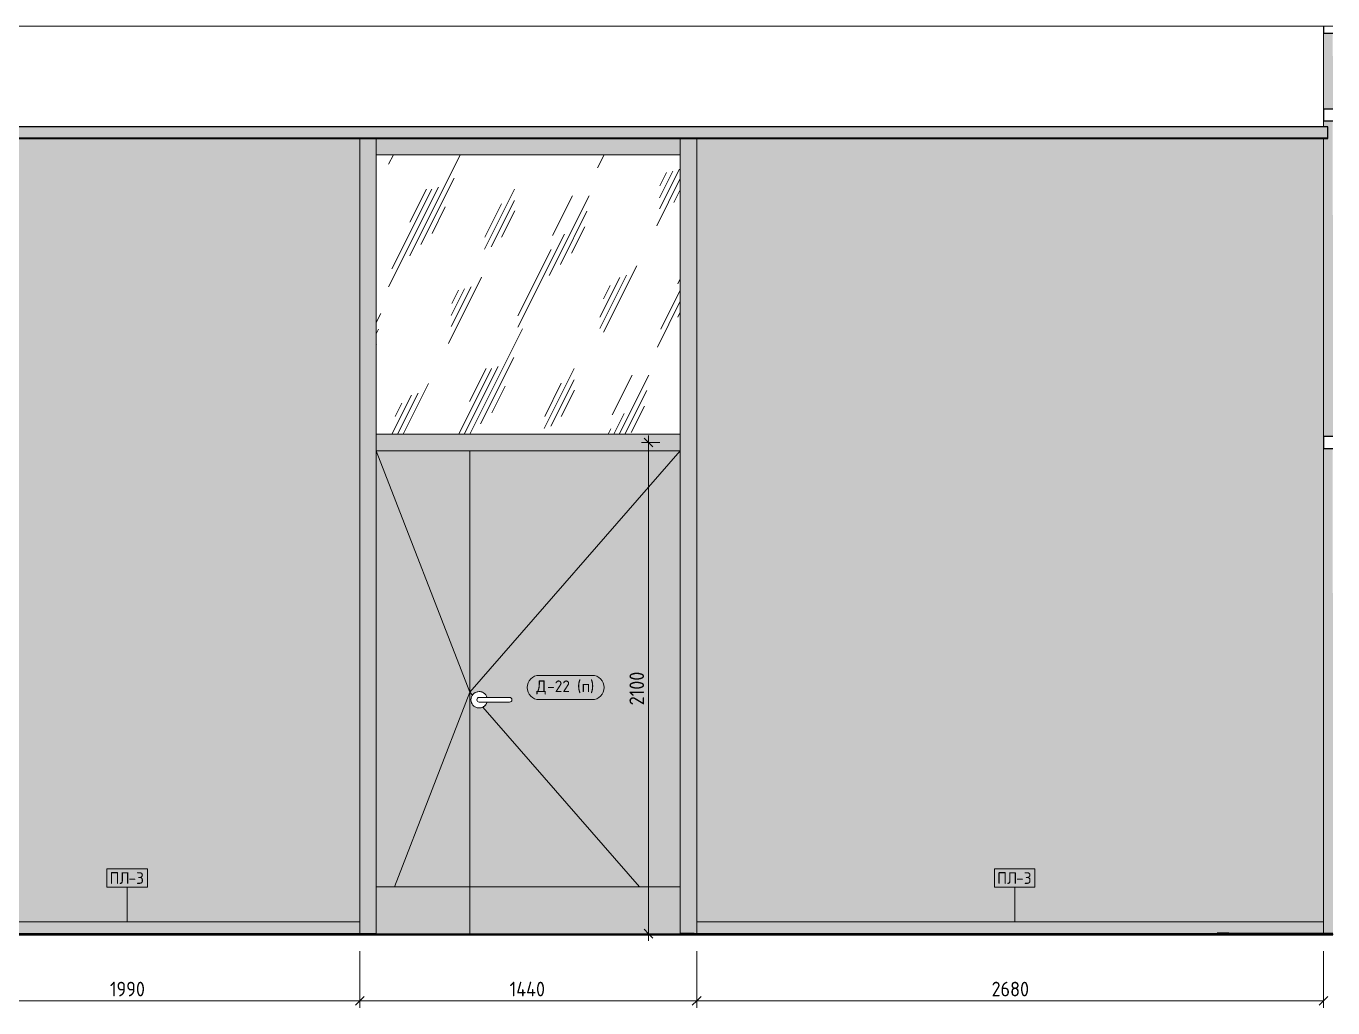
# Model space of a CAD drawing. Header units: millimetres. Extents: x 16345 to 138513, y -2470 to 23828.
# Drawn here: x 52363 to 57950, y 3883 to 8080 of the extents above; entities that cross this region are included whole.
import ezdxf

# ---------------------------------------------------------------- set-up
doc = ezdxf.new("R2010")
doc.units = ezdxf.units.MM
for name, color, linetype, lineweight in [('A-ANNO-DIMS', 7, 'Continuous', 9), ('A-ANNO-DIMS-25', 7, 'Continuous', 9), ('A-DETL', 7, 'Continuous', 9), ('A-DOOR', 7, 'Continuous', 9), ('A-DOOR-IDEN', 7, 'Continuous', 9), ('A-FLOR', 7, 'Continuous', 9), ('A-GENM', 7, 'Continuous', 9), ('A-GENM-IDEN', 7, 'Continuous', 9), ('A-GLAZ-CURT', 7, 'Continuous', 9), ('A-GLAZ-CWMG', 7, 'Continuous', 9), ('A-GLAZ-CWMG-2', 7, 'Continuous', 30), ('A-WALL-PATT', 7, 'Continuous', 9), ('I-WALL', 7, 'Continuous', 9)]:
    doc.layers.add(name, color=color, linetype=linetype, lineweight=lineweight)
for name, color, linetype, lineweight, true_color in [('A-CLNG-1', 7, 'Continuous', 9, 0x787878), ('A-CLNG-FNSH-1', 7, 'Continuous', 30, 0x3c3c3c), ('A-DETL-GENF-1', 7, 'Continuous', 9, 0xffffff), ('A-FLOR-1', 7, 'Continuous', 9, 0x787878), ('A-FLOR-FNSH-1', 7, 'Continuous', 30, 0x3c3c3c)]:
    doc.layers.add(name, color=color, linetype=linetype, lineweight=lineweight, true_color=true_color)
doc.styles.add('GOST Common_1', font='GOST_Common.ttf', dxfattribs={"height": 50})
doc.styles.add('ISOCPEUR_1', font='isocpeur.ttf', dxfattribs={"width": 0.9, "height": 62.5})
doc.dimstyles.new('ISO-2_5_0_9К_БОЛЬШОЙ_1', dxfattribs={"dimscale": 304.8, "dimtxt": 62.248823, "dimasz": 0.123031, "dimexe": 0.098425, "dimexo": 0.246063, "dimgap": 0, "dimtad": 1, "dimdec": 0, "dimrnd": 10, "dimzin": 0, "dimdsep": 46, "dimtxsty": 'ISOCPEUR_1', "dimblk1": 'OBLIQUE', "dimblk2": 'OBLIQUE', "dimsah": 1, "dimcen": 0.09, "dimdle": 0.098425, "dimazin": 0, "dimtfac": 1, "dimtdec": 4, "dimtix": 1, "dimtmove": 0, "dimatfit": 3, "dimfxl": 1, "dimtvp": 1, "dimtolj": 1, "dimtzin": 0, "dimarcsym": 2})

# ---------------------------------------------------------------- blocks, each defined once
blk = doc.blocks.new('Плинтус - Плинтус темный _ст_школа_-32862082-Развертка 2_28-7')
at = {"layer": 'A-GENM'}
blk.add_hatch(color=256, dxfattribs=at).paths.add_polyline_path([(-25829.4, 4200), (-24370, 4200), (-24370, 4250), (-26360, 4250), (-26360, 4200), (-25871.3, 4200)])
for p, q in [((-26360, 4250), (-24370, 4250)), ((-26360, 4200), (-26360, 4250)), ((-24370, 4250), (-24370, 4200))]:
    blk.add_line(p, q, dxfattribs=at)
blk = doc.blocks.new('Плинтус - Плинтус темный _ст_школа_-32862083-Развертка 2_28-7')
at = {"layer": 'A-GENM'}
blk.add_hatch(color=256, dxfattribs=at).paths.add_polyline_path([(-21761.4, 4200), (-20705, 4200), (-20705, 4202), (-20250, 4202), (-20250, 4250), (-22930, 4250), (-22930, 4200), (-21782.4, 4200)])
for p, q in [((-22930, 4250), (-20250, 4250)), ((-22930, 4200), (-22930, 4250))]:
    blk.add_line(p, q, dxfattribs=at)
blk = doc.blocks.new('Прямоугольный импост - 50 x 70 мм-31927764-Развертка 2_28-7')
at = {"layer": 'A-GLAZ-CWMG'}
blk.add_hatch(color=256, dxfattribs=at).paths.add_polyline_path([(-24360, 4200), (-24300, 4200), (-24300, 6300), (-24370, 6300), (-24370, 4200)])
blk.add_line((-24300, 6300), (-24300, 6265), dxfattribs=at)
blk = doc.blocks.new('Дверь_Витражная_остекление_ - ДВН_ДАО_Главный вход_1200 в свету Д-22 _п_-31928779-Развертка 2_28-7')
at = {"layer": 'A-DOOR'}
blk.add_hatch(color=256, dxfattribs=at).paths.add_polyline_path([(-24300, 4400), (-23900, 4400), (-23900, 6265), (-24300, 6265), (-24300, 4680.3)])
h = blk.add_hatch(color=256, dxfattribs=at)
h.paths.add_polyline_path([(-23900, 4400), (-23000, 4400), (-23000, 6265), (-23900, 6265), (-23900, 4680.3)])
h.paths.add_polyline_path([(-23860, 5165), (-23869.5, 5166.3), (-23877.8, 5169.9), (-23884.9, 5175.4), (-23890.4, 5182.7), (-23893.8, 5191), (-23895, 5200), (-23893.8, 5209.1), (-23890.3, 5217.5), (-23884.7, 5224.7), (-23876.7, 5230.7), (-23869.1, 5233.8), (-23860, 5235), (-23850.9, 5233.8), (-23842.5, 5230.3), (-23835.3, 5224.7), (-23829.7, 5217.5), (-23826.5, 5210), (-23728.6, 5209.8), (-23726.4, 5209.2), (-23724.7, 5208.4), (-23722.7, 5206.7), (-23721.3, 5205), (-23720.3, 5202.6), (-23720, 5200), (-23720.3, 5197.4), (-23721.9, 5194.3), (-23722.9, 5192.9), (-23725.5, 5191.1), (-23727.4, 5190.3), (-23731.1, 5190), (-23826.5, 5190), (-23830.1, 5181.7), (-23835.8, 5174.7), (-23843.1, 5169.3), (-23851.9, 5166), (-23860, 5165)])
for p, q in [((-24300, 4400), (-24300, 6265)), ((-23900, 6265), (-24300, 6265)), ((-23000, 6265), (-23900, 5232.5)), ((-23900, 6265), (-23900, 4400)), ((-23900, 5232.5), (-23888.7, 5219.6)), ((-23730, 5210), (-23860, 5210)), ((-23860, 5210), (-23826.5, 5210)), ((-23860, 5190), (-23730, 5190)), ((-23826.5, 5190), (-23860, 5190)), ((-23844.5, 5168.8), (-23174.3, 4400))]:
    blk.add_line(p, q, dxfattribs=at)
for centre, radius, start, end in [((-23860, 5200), 35, 16.6015, 180), ((-23860, 5200), 35, 180, 343.3985), ((-23860, 5200), 35, 120, 120.6357), ((-23860, 5200), 10, 90, 270), ((-23860, 5200), 10, 90, 270), ((-23860, 5200), 35, 98.5767, 105), ((-23860, 5200), 35, 83.5447, 90), ((-23860, 5200), 35, 68.5405, 75.5121), ((-23860, 5200), 35, 53.5543, 60.5852), ((-23860, 5200), 35, 38.5805, 45.6582), ((-23860, 5200), 35, 23.6155, 30.7312), ((-23730, 5200), 10, 270, 90), ((-23860, 5200), 35, 239.3643, 240), ((-23860, 5200), 35, 255, 261.4233), ((-23860, 5200), 35, 270, 276.4553), ((-23860, 5200), 35, 284.4879, 291.4595), ((-23860, 5200), 35, 299.4148, 306.4457), ((-23860, 5200), 35, 314.3418, 321.4195), ((-23860, 5200), 35, 329.2688, 336.3845)]:
    blk.add_arc(centre, radius, start, end, dxfattribs=at)
blk = doc.blocks.new('Прямоугольный импост - 50 x 70 мм-31928777-Развертка 2_28-7')
at = {"layer": 'A-GLAZ-CWMG'}
blk.add_hatch(color=256, dxfattribs=at).paths.add_polyline_path([(-24300, 7530), (-23000, 7530), (-23000, 7600), (-24300, 7600), (-24300, 7570.6)])
for p, q in [((-24300, 7530), (-24300, 7600)), ((-23000, 7600), (-23000, 7530)), ((-23000, 7530), (-24300, 7530))]:
    blk.add_line(p, q, dxfattribs=at)
blk = doc.blocks.new('Системная панель - Стекло - 40мм-32261946-Развертка 2_28-7')
at = {"layer": 'A-GLAZ-CURT'}
h = blk.add_hatch(dxfattribs=at)
h.set_pattern_fill('FP_27', color=256, style=0, pattern_type=2)
h.set_pattern_definition([(63.435, (-32880.97, 31.75), (-255.583, 766.747), [317.5, -190.5, 317.5, -190.5, -403.903]), (63.435, (-32880.97, 31.75), (-255.583, 766.747), [-1016, 127, -276.903]), (63.435, (-32896.85, 47.6), (-255.583, 766.747), [254, -317.5, 190.5, -190.5, -467.403]), (63.435, (-32896.85, 47.6), (-255.583, 766.747), [-952.5, 222.25, -245.153]), (63.435, (-32896.85, 95.25), (-255.583, 766.747), [190.5, -381, 127, -190.5, -530.903]), (63.435, (-32896.85, 95.25), (-255.583, 766.747), [-889, 285.75, -245.153]), (63.435, (-32849.2, 47.6), (-255.583, 766.747), [190.5, -381, 158.75, -6404.65]), (63.435, (-32801.6, 95.25), (-255.583, 766.747), [95.25, -476.25, 63.5, -6499.9]), (63.435, (-32880.97, 174.6), (-255.583, 766.747), [63.5, -476.25, 63.5, -254, -562.653]), (63.435, (-32880.97, 174.6), (-255.583, 766.747), [-857.25, 158.75, -403.903]), (63.435, (-32595.2, 127), (-255.583, 766.747), [317.5, -476.25, 381, -251.503]), (63.435, (-32595.2, 79.4), (-255.583, 766.747), [444.5, -317.5, 476.25, -188.003]), (63.435, (-32563.47, 95.25), (-255.583, 766.747), [508, -254, 381, -276.903]), (63.435, (-32515.85, 142.9), (-255.583, 766.747), [317.5, -444.5, 254, -403.903]), (63.435, (-32563.47, 238.1), (-255.583, 766.747), [158.75, -635, 190.5, -435.653]), (63.435, (-32468.2, 190.5), (-255.583, 766.747), [127, -635, 127, -530.903])])
h.paths.add_polyline_path([(-23900, 6335), (-23000, 6335), (-23000, 7530), (-24300, 7530), (-24300, 6335), (-24235.8, 6335)])
blk = doc.blocks.new('Прямоугольный импост - 50 x 70 мм-31701779-Развертка 2_28-7')
at = {"layer": 'A-GLAZ-CWMG'}
blk.add_hatch(color=256, dxfattribs=at).paths.add_polyline_path([(-22940.9, 4200), (-22930, 4200), (-22930, 6300), (-23000, 6300), (-23000, 4202), (-22940.9, 4202)])
blk.add_line((-23000, 4400), (-23000, 6300), dxfattribs=at)
blk = doc.blocks.new('Прямоугольный импост - 50 x 70 мм-31928778-Развертка 2_28-7')
at = {"layer": 'A-GLAZ-CWMG'}
blk.add_hatch(color=256, dxfattribs=at).paths.add_polyline_path([(-24235.8, 6265), (-23000, 6265), (-23000, 6335), (-24300, 6335), (-24300, 6265)])
for p, q in [((-24300, 6265), (-24300, 6335)), ((-23000, 6335), (-24300, 6335)), ((-23000, 6335), (-23000, 6265)), ((-23000, 6265), (-23900, 6265))]:
    blk.add_line(p, q, dxfattribs=at)
blk = doc.blocks.new('Прямоугольный импост - 50 x 70 мм-32261947-Развертка 2_28-7')
at = {"layer": 'A-GLAZ-CWMG'}
blk.add_hatch(color=256, dxfattribs=at).paths.add_polyline_path([(-24370, 6300), (-24300, 6300), (-24300, 7600), (-24370, 7600), (-24370, 6335)])
blk.add_line((-24300, 7600), (-24300, 6300), dxfattribs=at)
blk = doc.blocks.new('Прямоугольный импост - 50 x 70 мм-32257330-Развертка 2_28-7')
at = {"layer": 'A-GLAZ-CWMG'}
blk.add_hatch(color=256, dxfattribs=at).paths.add_polyline_path([(-23000, 6300), (-22930, 6300), (-22930, 7600), (-23000, 7600), (-23000, 6335)])
blk.add_line((-23000, 6300), (-23000, 7600), dxfattribs=at)
blk = doc.blocks.new('Прямоугольный импост - Импост структурный с накладкой - 160мм Темный-32355002-Развертка 2_28-7')
at = {"layer": 'A-GLAZ-CWMG-2'}
for p, q in [((-20250, 8080.1), (-20250, 8050)), ((-20250, 8050), (-20209.8, 8050))]:
    blk.add_line(p, q, dxfattribs=at)
blk = doc.blocks.new('Прямоугольный импост - Импост структурный с накладкой - 160мм Темный-30755591-Развертка 2_28-7')
at = {"layer": 'A-GLAZ-CWMG'}
blk.add_hatch(color=256, dxfattribs=at).paths.add_polyline_path([(-20250, 4202), (-20209.8, 4202), (-20210, 6275), (-20250, 6275), (-20250, 4223.9)])
blk.add_line((-20250, 6275), (-20250, 4202), dxfattribs=at)
blk = doc.blocks.new('Прямоугольный импост - Импост структурный с накладкой - 160мм Темный-32355005-Развертка 2_28-7')
at = {"layer": 'A-GLAZ-CWMG-2'}
for p, q in [((-20209.8, 6325), (-20250, 6325)), ((-20250, 6325), (-20250, 6275)), ((-20250, 6275), (-20209.8, 6275))]:
    blk.add_line(p, q, dxfattribs=at)
blk = doc.blocks.new('Прямоугольный импост - Импост структурный с накладкой - 160мм Темный-32352604-Развертка 2_28-7')
at = {"layer": 'A-GLAZ-CWMG'}
blk.add_hatch(color=256, dxfattribs=at).paths.add_polyline_path([(-20250, 6325), (-20209.8, 6325), (-20210, 7675), (-20250, 7675), (-20250, 7650), (-20231, 7650), (-20231, 7600), (-20250, 7600), (-20250, 7108.7)])
for p, q in [((-20250, 7675), (-20250, 7650)), ((-20250, 7600), (-20250, 6325))]:
    blk.add_line(p, q, dxfattribs=at)
blk = doc.blocks.new('Прямоугольный импост - Импост структурный с накладкой - 160мм Темный-32352605-Развертка 2_28-7')
at = {"layer": 'A-GLAZ-CWMG'}
blk.add_hatch(color=256, dxfattribs=at).paths.add_polyline_path([(-20250, 7725), (-20209.8, 7725), (-20210, 8050), (-20250, 8050)])
blk.add_line((-20250, 8050), (-20250, 7725), dxfattribs=at)
blk = doc.blocks.new('DIMBLOCK30-Развертка 2_28-7')
at = {"layer": 'A-ANNO-DIMS-25'}
for p, q in [((51799.6, 4125), (51799.6, 3882.8)), ((51799.6, 3912.8), (51799.6, 4120)), ((53789.6, 4125), (53789.6, 3882.8)), ((53789.6, 3912.8), (53789.6, 4120)), ((51799.6, 3912.8), (53789.6, 3912.8))]:
    blk.add_line(p, q, dxfattribs=at)
at = {"layer": 'A-ANNO-DIMS-25', "lineweight": 20}
for p, q in [((51799.6, 3912.8), (51780.8, 3894.1)), ((51799.6, 3912.8), (51818.3, 3931.6)), ((53789.6, 3912.8), (53770.8, 3894.1)), ((53789.6, 3912.8), (53808.3, 3931.6))]:
    blk.add_line(p, q, dxfattribs=at)
at = {"layer": 'A-ANNO-DIMS-25', "color": 0, "insert": (52720.9, 3994.5), "char_height": 62.5, "width": 176.691, "attachment_point": 1, "line_spacing_factor": 1.149209, "style": 'ISOCPEUR_1'}
blk.add_mtext('1990', dxfattribs=at)
blk = doc.blocks.new('_Oblique')
at = {"color": 0, "linetype": 'ByBlock', "lineweight": -2}
blk.add_line((-0.5, -0.5), (0.5, 0.5), dxfattribs=at)
blk = doc.blocks.new('DIMBLOCK31-Развертка 2_28-7')
at = {"layer": 'A-ANNO-DIMS-25'}
for p, q in [((53789.6, 4125), (53789.6, 3882.8)), ((53789.6, 3912.8), (53789.6, 4120)), ((55229.6, 4125), (55229.6, 3882.8)), ((55229.6, 3912.8), (55229.6, 4120)), ((53789.6, 3912.8), (55229.6, 3912.8))]:
    blk.add_line(p, q, dxfattribs=at)
at = {"layer": 'A-ANNO-DIMS-25', "lineweight": 20}
for p, q in [((53789.6, 3912.8), (53770.8, 3894.1)), ((53789.6, 3912.8), (53808.3, 3931.6)), ((55229.6, 3912.8), (55210.8, 3894.1)), ((55229.6, 3912.8), (55248.3, 3931.6))]:
    blk.add_line(p, q, dxfattribs=at)
at = {"layer": 'A-ANNO-DIMS-25', "color": 0, "insert": (54429.9, 3994.5), "char_height": 62.5, "width": 191.056, "attachment_point": 1, "line_spacing_factor": 1.149209, "style": 'ISOCPEUR_1'}
blk.add_mtext('1440', dxfattribs=at)
blk = doc.blocks.new('DIMBLOCK32-Развертка 2_28-7')
at = {"layer": 'A-ANNO-DIMS-25'}
for p, q in [((55229.6, 4125), (55229.6, 3882.8)), ((55229.6, 3912.8), (55229.6, 4120)), ((57909.6, 4125), (57909.6, 3882.8)), ((57909.6, 3912.8), (57909.6, 4120)), ((55229.6, 3912.8), (57909.6, 3912.8))]:
    blk.add_line(p, q, dxfattribs=at)
at = {"layer": 'A-ANNO-DIMS-25', "lineweight": 20}
for p, q in [((55229.6, 3912.8), (55210.8, 3894.1)), ((55229.6, 3912.8), (55248.3, 3931.6)), ((57909.6, 3912.8), (57890.8, 3894.1)), ((57909.6, 3912.8), (57928.3, 3931.6))]:
    blk.add_line(p, q, dxfattribs=at)
at = {"layer": 'A-ANNO-DIMS-25', "color": 0, "insert": (56490.5, 3994.5), "char_height": 62.5, "width": 189.619, "attachment_point": 1, "line_spacing_factor": 1.149209, "style": 'ISOCPEUR_1'}
blk.add_mtext('2680', dxfattribs=at)
blk = doc.blocks.new('Mark Reiling - Mark Reiling-26174330-Развертка 2_28-7')
at = {"layer": 'A-GENM-IDEN'}
for p, q in [((-25451.7, 4477.8), (-25451.7, 4399)), ((-25451.7, 4477.8), (-25278.3, 4477.8)), ((-25278.3, 4477.8), (-25451.7, 4477.8)), ((-25451.7, 4477.8), (-25451.7, 4399)), ((-25278.3, 4399), (-25278.3, 4477.8)), ((-25278.3, 4399), (-25278.3, 4477.8)), ((-25451.7, 4399), (-25278.3, 4399)), ((-25451.7, 4399), (-25278.3, 4399))]:
    blk.add_line(p, q, dxfattribs=at)
blk = doc.blocks.new('М_двери - Типоразмер_рамка-25223575-Развертка 2_28-7')
at = {"layer": 'A-DOOR-IDEN'}
for p, q in [((-26790.4, 5341.6), (-27015.3, 5341.6)), ((-27015.3, 5237.6), (-26790.4, 5237.6))]:
    blk.add_line(p, q, dxfattribs=at)
for centre, start, end in [((-27015.3, 5289.6), 90, 270), ((-26790.4, 5289.6), 270, 90)]:
    blk.add_arc(centre, 52, start, end, dxfattribs=at)
blk = doc.blocks.new('DIMBLOCK34-Развертка 2_28-7')
at = {"layer": 'A-ANNO-DIMS-25', "lineweight": 20}
for p, q in [((55023.8, 6300), (55005.1, 6318.7)), ((55023.8, 6300), (55042.6, 6281.2)), ((55023.8, 4200), (55005.1, 4218.7)), ((55023.8, 4200), (55042.6, 4181.2))]:
    blk.add_line(p, q, dxfattribs=at)
at = {"layer": 'A-ANNO-DIMS-25'}
for p, q in [((55023.8, 4170), (55023.8, 6330)), ((55072.3, 6300), (54993.8, 6300)), ((55023.8, 6300), (55072.3, 6300)), ((55072.3, 4200), (54993.8, 4200)), ((55023.8, 4200), (55072.3, 4200))]:
    blk.add_line(p, q, dxfattribs=at)
at = {"layer": 'A-ANNO-DIMS-25', "color": 0, "insert": (54942.2, 5176.4), "char_height": 62.5, "width": 176.691, "attachment_point": 1, "rotation": 90, "line_spacing_factor": 1.149209, "style": 'ISOCPEUR_1'}
blk.add_mtext('2100', dxfattribs=at)

msp = doc.modelspace()

# ---------------------------------------------------------------- hatches: boundary and pattern name
at = {"layer": 'A-CLNG-1'}
msp.add_hatch(color=256, dxfattribs=at).paths.add_polyline_path([(55229.6, 7600), (57928.6, 7600), (57928.6, 7650), (47213.8, 7650), (47213.8, 7600), (53923.8, 7600)])
at = {"layer": 'A-DETL-GENF-1'}
for points in [[(54109.6, 4200), (54259.6, 4200), (54259.6, 4400), (53859.6, 4400), (53859.6, 4200), (54086.7, 4200)], [(54887.6, 4200), (55159.6, 4200), (55159.6, 4400), (54259.6, 4400), (54259.6, 4200), (54782.6, 4200)]]:
    msp.add_hatch(color=256, dxfattribs=at).paths.add_polyline_path(points)
at = {"layer": 'A-FLOR'}
for points in [[(55218.6, 4200), (55218.6, 4202), (55159.6, 4202), (55159.6, 4200), (55181.9, 4200)], [(57909.6, 4200), (57949.8, 4200), (57949.6, 4202), (57504.6, 4202), (57504.6, 4200), (57907.9, 4200)]]:
    msp.add_hatch(color=256, dxfattribs=at).paths.add_polyline_path(points)
at = {"layer": 'A-FLOR-1'}
msp.add_hatch(color=256, dxfattribs=at).paths.add_polyline_path([(57504.6, 4200), (57504.6, 4202), (57454.6, 4202), (57454.6, 4200)])
at = {"layer": 'A-WALL-PATT'}
h = msp.add_hatch(color=256, dxfattribs=at)
h.paths.add_polyline_path([(53252.8, 4250), (53789.6, 4250), (53789.6, 7600), (48949.8, 7600), (48949.8, 4250), (50699.6, 4250), (50699.6, 6300), (51799.6, 6300), (51799.6, 4250), (52917.3, 4250)])
h.paths.add_polyline_path([(55265.8, 4250), (57909.6, 4250), (57909.6, 7600), (55229.6, 7600), (55229.6, 4250)])

# ---------------------------------------------------------------- linework, layer by layer
at = {"layer": 'A-CLNG-FNSH-1'}
for p, q in [((57928.6, 7650), (47213.8, 7650)), ((57928.6, 7601), (47213.8, 7601)), ((47213.8, 7600), (57928.6, 7600)), ((57928.6, 7600), (57928.6, 7650))]:
    msp.add_line(p, q, dxfattribs=at)
at = {"layer": 'A-DETL'}
for p, q in [((54259.6, 5232.5), (53859.6, 6265)), ((54259.6, 5232.5), (53937, 4400)), ((54259.6, 4400), (53859.6, 4400)), ((53859.6, 4400), (53859.6, 4200)), ((55159.6, 4400), (54259.6, 4400)), ((54259.6, 4200), (54259.6, 4400)), ((55159.6, 4200), (55159.6, 4400)), ((53859.6, 4200), (54259.6, 4200)), ((54259.6, 4200), (55159.6, 4200))]:
    msp.add_line(p, q, dxfattribs=at)
at = {"layer": 'A-FLOR'}
for p, q in [((47213.8, 8080), (57949.8, 8080)), ((55159.5, 4202), (55218.6, 4202)), ((55218.6, 4202), (55218.6, 4200)), ((57504.6, 4202), (57949.8, 4202))]:
    msp.add_line(p, q, dxfattribs=at)
at = {"layer": 'A-FLOR-FNSH-1'}
for p, q in [((53859.6, 4200), (47213.8, 4200)), ((47213.8, 4195), (57949.8, 4195)), ((57949.8, 4200), (55159.6, 4200)), ((57504.6, 4202), (57454.6, 4202)), ((57454.6, 4202), (57454.6, 4200)), ((57504.6, 4200), (57504.6, 4202))]:
    msp.add_line(p, q, dxfattribs=at)
at = {"layer": 'A-GENM-IDEN'}
for p, q in [((52794.6, 4250), (52794.6, 4398)), ((56589.5, 4250), (56589.5, 4398))]:
    msp.add_line(p, q, dxfattribs=at)
at = {"layer": 'I-WALL'}
for p, q in [((53789.6, 4250), (53789.6, 7600)), ((55229.6, 7600), (55229.6, 4250)), ((57949.6, 4200), (57949.6, 4195))]:
    msp.add_line(p, q, dxfattribs=at)

# ---------------------------------------------------------------- block references
at = {"layer": 'A-DOOR'}
msp.add_blockref('Дверь_Витражная_остекление_ - ДВН_ДАО_Главный вход_1200 в свету Д-22 _п_-31928779-Развертка 2_28-7', (78159.6, 0), dxfattribs=at)
at = {"layer": 'A-DOOR-IDEN'}
msp.add_blockref('М_двери - Типоразмер_рамка-25223575-Развертка 2_28-7', (81572.4, -37.1), dxfattribs=at)
at = {"layer": 'A-GENM'}
for name in ['Плинтус - Плинтус темный _ст_школа_-32862082-Развертка 2_28-7', 'Плинтус - Плинтус темный _ст_школа_-32862083-Развертка 2_28-7']:
    msp.add_blockref(name, (78159.6, 0), dxfattribs=at)
at = {"layer": 'A-GENM-IDEN'}
for p in [(78159.6, 0), (81954.5, 0)]:
    msp.add_blockref('Mark Reiling - Mark Reiling-26174330-Развертка 2_28-7', p, dxfattribs=at)
at = {"layer": 'A-GLAZ-CURT'}
msp.add_blockref('Системная панель - Стекло - 40мм-32261946-Развертка 2_28-7', (78159.6, 0), dxfattribs=at)
at = {"layer": 'A-GLAZ-CWMG'}
for name, p in [('Прямоугольный импост - Импост структурный с накладкой - 160мм Темный-32355002-Развертка 2_28-7', (78159.6, 0)), ('Прямоугольный импост - Импост структурный с накладкой - 160мм Темный-32352605-Развертка 2_28-7', (78159.6, 0)), ('Прямоугольный импост - Импост структурный с накладкой - 160мм Темный-32355005-Развертка 2_28-7', (78159.6, 1400)), ('Прямоугольный импост - Импост структурный с накладкой - 160мм Темный-32352604-Развертка 2_28-7', (78159.6, 0)), ('Прямоугольный импост - 50 x 70 мм-32261947-Развертка 2_28-7', (78159.6, 0)), ('Прямоугольный импост - 50 x 70 мм-31928777-Развертка 2_28-7', (78159.6, 0)), ('Прямоугольный импост - 50 x 70 мм-32257330-Развертка 2_28-7', (78159.6, 0)), ('Прямоугольный импост - 50 x 70 мм-31928778-Развертка 2_28-7', (78159.6, 0)), ('Прямоугольный импост - Импост структурный с накладкой - 160мм Темный-32355005-Развертка 2_28-7', (78159.6, 0)), ('Прямоугольный импост - 50 x 70 мм-31927764-Развертка 2_28-7', (78159.6, 0)), ('Прямоугольный импост - 50 x 70 мм-31701779-Развертка 2_28-7', (78159.6, 0)), ('Прямоугольный импост - Импост структурный с накладкой - 160мм Темный-30755591-Развертка 2_28-7', (78159.6, 0))]:
    msp.add_blockref(name, p, dxfattribs=at)

# ---------------------------------------------------------------- texts
at = {"layer": 'A-DOOR-IDEN', "char_height": 50, "attachment_point": 1, "style": 'GOST Common_1'}
for s, insert, width in [('\\fGOST Common|b0|i0|c204|p34|;Д', (54544, 5282.8), 56.118), ('-22 (', (54590.3, 5282.8), 178.375), ('\\fGOST Common|b0|i0|c204|p34|;п', (54737.5, 5282.8), 44.093), ('\\fGOST Common|b0|i0|c204|p34|;)', (54773.8, 5282.8), 24.051)]:
    msp.add_mtext(s, dxfattribs=dict(at, insert=insert, width=width))
at = {"layer": 'A-GENM-IDEN', "char_height": 50, "attachment_point": 1, "style": 'GOST Common_1'}
for s, insert, width in [('ПЛ', (52719.4, 4462.8), 98.207), ('-3', (52800.4, 4462.8), 86.181), ('ПЛ', (56514.4, 4462.8), 98.207), ('-3', (56595.4, 4462.8), 86.181)]:
    msp.add_mtext(s, dxfattribs=dict(at, insert=insert, width=width))

# ---------------------------------------------------------------- dimensions: what is measured, and where the dimension line sits
at = {"layer": 'A-ANNO-DIMS'}
dim = msp.add_linear_dim(base=(55023.8, 6300), p1=(54997.3, 4200), p2=(54997.3, 6300), angle=90, dimstyle='ISO-2_5_0_9К_БОЛЬШОЙ_1', override={"dimpost": '<>', "dimfxl": 2100}, dxfattribs=at)
dim.commit()
dim.dimension.update_dxf_attribs({"geometry": 'DIMBLOCK34-Развертка 2_28-7', "text_midpoint": (54992.6, 5250)})
for base, p1, p2, override, picture, middle in [((53789.6, 3912.8), (51799.6, 4200), (53789.6, 4200), {"dimpost": '<>', "dimfxl": 1990.000009}, 'DIMBLOCK30-Развертка 2_28-7', (52794.6, 3944.1)), ((55229.6, 3912.8), (53789.6, 4200), (55229.6, 4200), {"dimpost": '<>', "dimfxl": 1440}, 'DIMBLOCK31-Развертка 2_28-7', (54509.6, 3944.1)), ((57909.6, 3912.8), (55229.6, 4200), (57909.6, 4200), {"dimpost": '<>', "dimfxl": 2680.000013}, 'DIMBLOCK32-Развертка 2_28-7', (56569.6, 3944.1))]:
    dim = msp.add_linear_dim(base=base, p1=p1, p2=p2, dimstyle='ISO-2_5_0_9К_БОЛЬШОЙ_1', override=override, dxfattribs=at)
    dim.commit()
    dim.dimension.update_dxf_attribs({"geometry": picture, "text_midpoint": middle})

doc.saveas('drawing.dxf')
